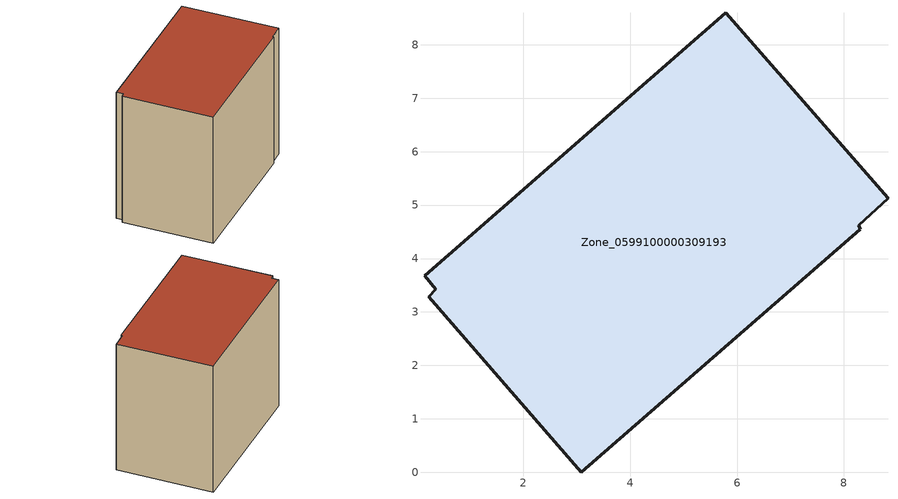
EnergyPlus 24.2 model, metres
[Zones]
Zone_0599100000309193
 floor ground (C_G): 0.35,3.42 0.15,3.68 5.79,8.6 8.82,5.12 8.28,4.63 8.31,4.54 3.08,0 0.23,3.28 z0
 wall outside (C_F): 8.31,4.54 8.28,4.63 8.82,5.12 5.79,8.6 0.15,3.68 0.35,3.42 0.23,3.28 3.08,0 8.31,4.54 z0:6.62
 roof outside (C_R): 0.35,3.42 0.23,3.28 3.08,0 8.31,4.54 8.28,4.63 8.82,5.12 5.79,8.6 0.15,3.68 z6.62
[BUILDING]
Pand.0599100000309193: North Axis=0; Terrain=City; Loads Convergence Tolerance Value=0.04; Temperature Convergence Tolerance Value=0.4; Solar Distribution=FullExterior; Maximum Number of Warmup Days=25; Minimum Number of Warmup Days=1
[Site:Location]
Rotterdam.The.Hague.AP_ZH_NLD Design_Conditions: Latitude=51.96; Longitude=4.45; Time Zone=1; Elevation=-4.5
[SITE:GROUNDTEMPERATURE:BUILDINGSURFACE]
18, 18, 18, 18, 18, 18, 18, 18, 18, 18, 18, 18
[MATERIAL] Thermal Absorptance=0.9; Solar Absorptance=0.7; Visible Absorptance=0.7
Name | Roughness | Thickness | Conductivity | Density | Specific Heat
G.TI.1946 | MediumSmooth | 0.15 | 1 | 540 | 1210
F.TI.1946 | Rough | 0.3 | 0.857143 | 1920 | 840
R.TI.1946 | MediumRough | 0.2 | 0.1 | 1500 | 1000
[CONSTRUCTION]
C_G: G.TI.1946
C_F: F.TI.1946
C_R: R.TI.1946
[ZONE]
Zone_0599100000309193: Type=1; Multiplier=1; Ceiling Height=Autocalculate; Volume=Autocalculate; Floor Area=autocalculate; Part of Total Floor Area=Yes
[ZONEINFILTRATION:DESIGNFLOWRATE]
Infil_Zone_0599100000309193: Zone or ZoneList or Space or SpaceList=Zone_0599100000309193; Schedule=AlwaysOn; Design Flow Rate Calculation Method=Flow/Area; Flow Rate per Floor Area=0.003; Constant Term Coefficient=1; Temperature Term Coefficient=0; Velocity Term Coefficient=0; Velocity Squared Term Coefficient=0
[HVACTEMPLATE:ZONE:IDEALLOADSAIRSYSTEM]
Zone_0599100000309193: Maximum Heating Supply Air Temperature=50; Minimum Cooling Supply Air Temperature=13; Maximum Heating Supply Air Humidity Ratio=0.0156; Minimum Cooling Supply Air Humidity Ratio=0.0077; Heating Limit=NoLimit; Cooling Limit=NoLimit; Dehumidification Control Type=ConstantSensibleHeatRatio; Cooling Sensible Heat Ratio=0.7; Dehumidification Setpoint=60; Humidification Control Type=None; Humidification Setpoint=30; Outdoor Air Method=None; Outdoor Air Flow Rate per Person=0.00944; Outdoor Air Flow Rate per Zone Floor Area=0; Outdoor Air Flow Rate per Zone=0; Demand Controlled Ventilation Type=None; Outdoor Air Economizer Type=NoEconomizer; Heat Recovery Type=None; Sensible Heat Recovery Effectiveness=0.7; Latent Heat Recovery Effectiveness=0.65
[ZONECONTROL:THERMOSTAT]
ThermostatControl_Zone_0599100000309193: Zone or ZoneList=Zone_0599100000309193; Control Type Schedule=DualSetpointControlType; Control 1=Thermostat_Zone_0599100000309193; Temperature Difference Between Cutout And Setpoint=0
[THERMOSTATSETPOINT:DUALSETPOINT]
Thermostat_Zone_0599100000309193: Heating Setpoint Temperature Schedule=HeatingSetpoint_Zone_0599100000309193; Cooling Setpoint Temperature Schedule=CoolingSetpoint_Zone_0599100000309193
[SCHEDULE:COMPACT]
HeatingSetpoint_Zone_0599100000309193: Through: 12/31, For: AllDays, Until: 24:00, 21
CoolingSetpoint_Zone_0599100000309193: Through: 12/31, For: AllDays, Until: 24:00, 24
DualSetpointControlType: Through: 12/31, For: AllDays, Until: 24:00, 4
AlwaysOn: Through: 12/31, For: AllDays, Until: 24:00, 1
